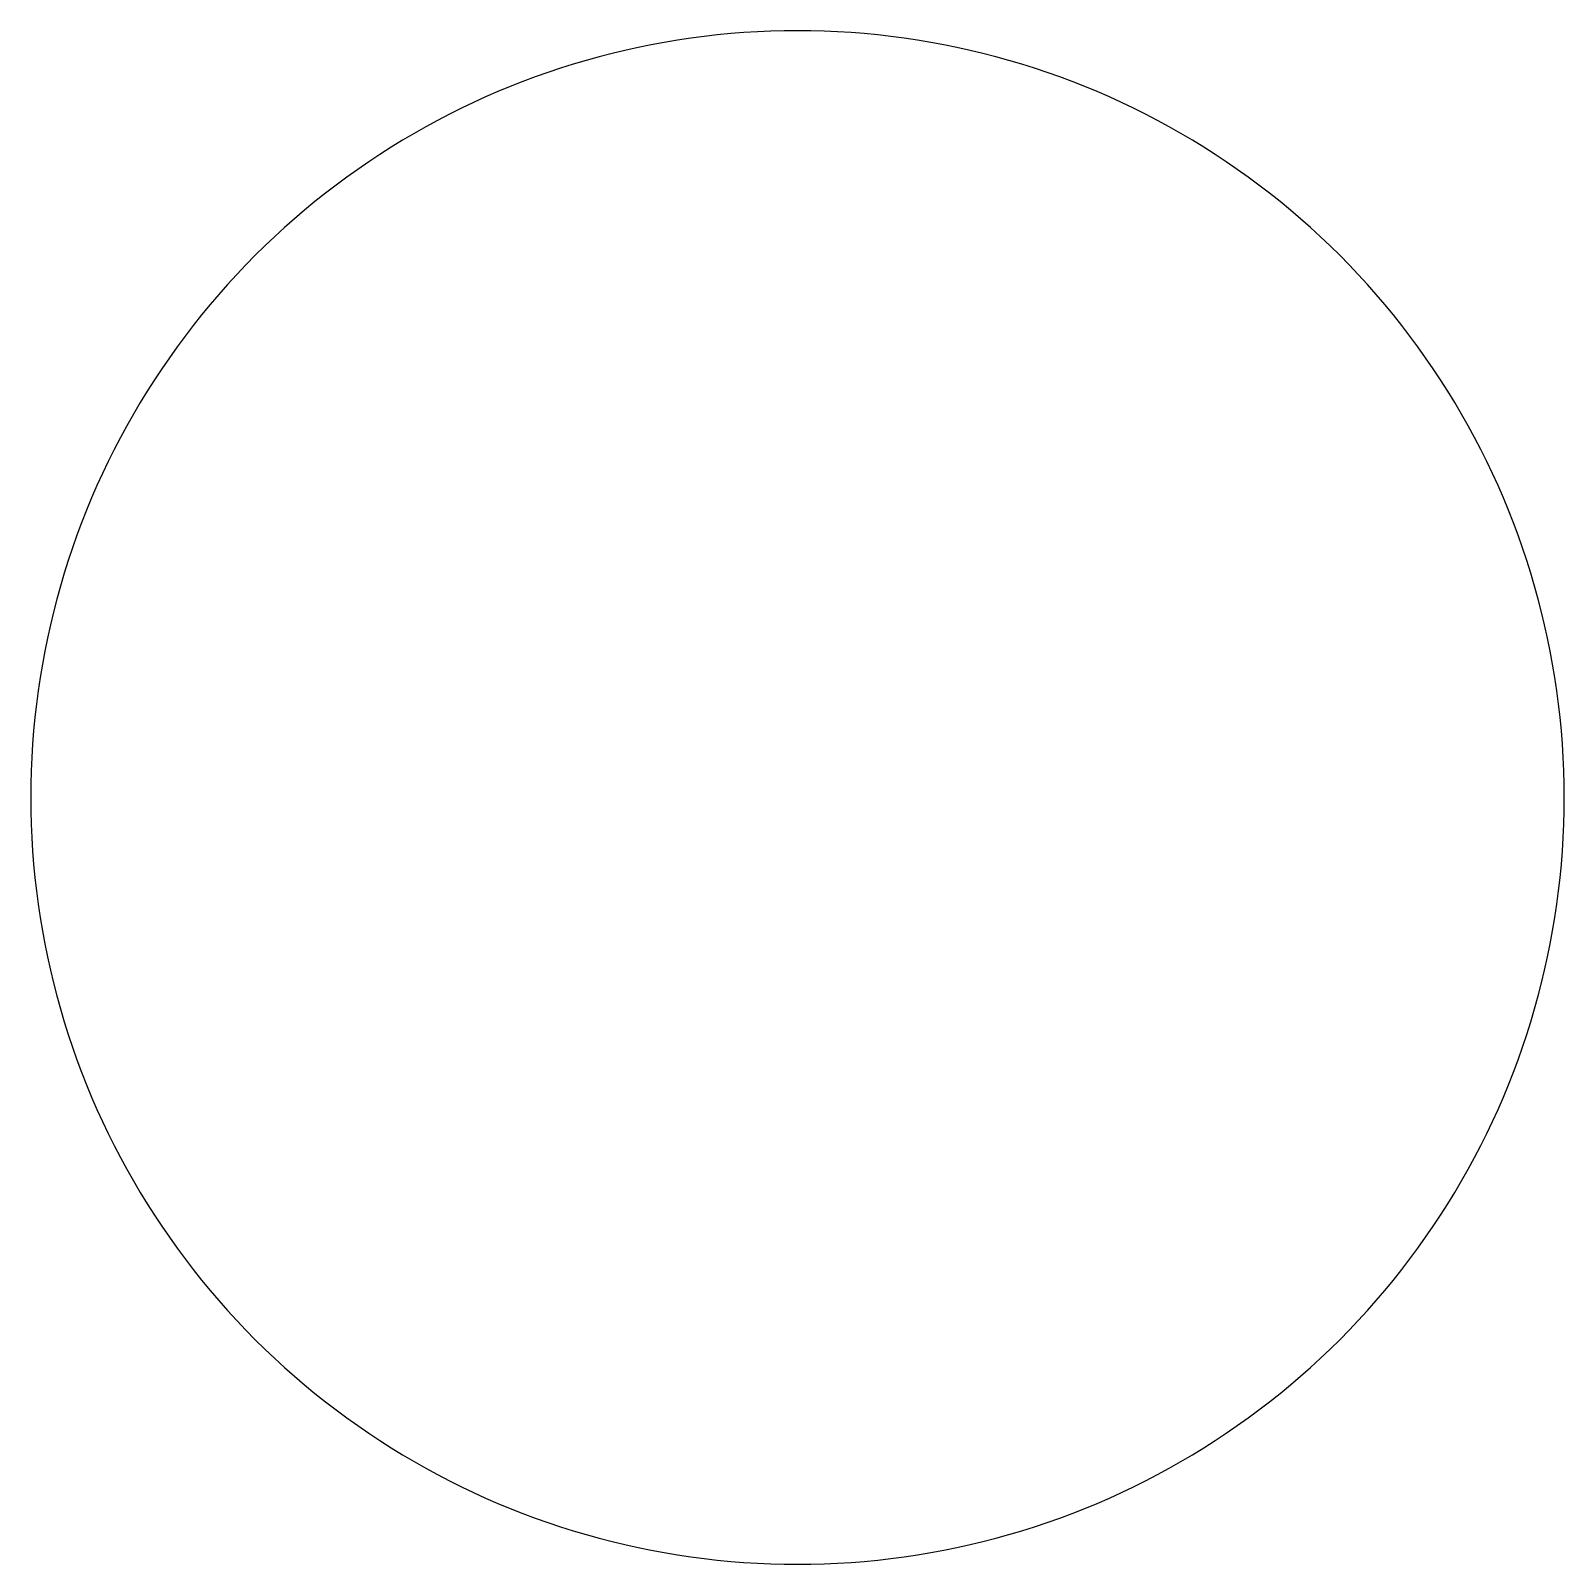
# Model space of a CAD drawing. Header units: metres. Extents: x -90 to 90, y -90 to 90.
import ezdxf

# ---------------------------------------------------------------- set-up
doc = ezdxf.new("R2010")
doc.units = ezdxf.units.M

msp = doc.modelspace()

# ---------------------------------------------------------------- linework, layer by layer
at = {"layer": 'PERFIL', "color": 1}
msp.add_lwpolyline([(90, 0), (89.99, 1.57), (89.95, 3.14), (89.88, 4.71), (89.78, 6.28), (89.66, 7.84), (89.51, 9.41), (89.33, 10.97), (89.12, 12.53), (88.89, 14.08), (88.63, 15.63), (88.35, 17.17), (88.03, 18.71), (87.69, 20.25), (87.33, 21.77), (86.93, 23.29), (86.51, 24.81), (86.07, 26.31), (85.6, 27.81), (85.1, 29.3), (84.57, 30.78), (84.02, 32.25), (83.45, 33.71), (82.85, 35.17), (82.22, 36.61), (81.57, 38.04), (80.89, 39.45), (80.19, 40.86), (79.47, 42.25), (78.72, 43.63), (77.94, 45), (77.15, 46.35), (76.32, 47.69), (75.48, 49.02), (74.61, 50.33), (73.72, 51.62), (72.81, 52.9), (71.88, 54.16), (70.92, 55.41), (69.94, 56.64), (68.94, 57.85), (67.92, 59.05), (66.88, 60.22), (65.82, 61.38), (64.74, 62.52), (63.64, 63.64), (62.52, 64.74), (61.38, 65.82), (60.22, 66.88), (59.05, 67.92), (57.85, 68.94), (56.64, 69.94), (55.41, 70.92), (54.16, 71.88), (52.9, 72.81), (51.62, 73.72), (50.33, 74.61), (49.02, 75.48), (47.69, 76.32), (46.35, 77.15), (45, 77.94), (43.63, 78.72), (42.25, 79.47), (40.86, 80.19), (39.45, 80.89), (38.04, 81.57), (36.61, 82.22), (35.17, 82.85), (33.71, 83.45), (32.25, 84.02), (30.78, 84.57), (29.3, 85.1), (27.81, 85.6), (26.31, 86.07), (24.81, 86.51), (23.29, 86.93), (21.77, 87.33), (20.25, 87.69), (18.71, 88.03), (17.17, 88.35), (15.63, 88.63), (14.08, 88.89), (12.53, 89.12), (10.97, 89.33), (9.41, 89.51), (7.84, 89.66), (6.28, 89.78), (4.71, 89.88), (3.14, 89.95), (1.57, 89.99), (0, 90), (-1.57, 89.99), (-3.14, 89.95), (-4.71, 89.88), (-6.28, 89.78), (-7.84, 89.66), (-9.41, 89.51), (-10.97, 89.33), (-12.53, 89.12), (-14.08, 88.89), (-15.63, 88.63), (-17.17, 88.35), (-18.71, 88.03), (-20.25, 87.69), (-21.77, 87.33), (-23.29, 86.93), (-24.81, 86.51), (-26.31, 86.07), (-27.81, 85.6), (-29.3, 85.1), (-30.78, 84.57), (-32.25, 84.02), (-33.71, 83.45), (-35.17, 82.85), (-36.61, 82.22), (-38.04, 81.57), (-39.45, 80.89), (-40.86, 80.19), (-42.25, 79.47), (-43.63, 78.72), (-45, 77.94), (-46.35, 77.15), (-47.69, 76.32), (-49.02, 75.48), (-50.33, 74.61), (-51.62, 73.72), (-52.9, 72.81), (-54.16, 71.88), (-55.41, 70.92), (-56.64, 69.94), (-57.85, 68.94), (-59.05, 67.92), (-60.22, 66.88), (-61.38, 65.82), (-62.52, 64.74), (-63.64, 63.64), (-64.74, 62.52), (-65.82, 61.38), (-66.88, 60.22), (-67.92, 59.05), (-68.94, 57.85), (-69.94, 56.64), (-70.92, 55.41), (-71.88, 54.16), (-72.81, 52.9), (-73.72, 51.62), (-74.61, 50.33), (-75.48, 49.02), (-76.32, 47.69), (-77.15, 46.35), (-77.94, 45), (-78.72, 43.63), (-79.47, 42.25), (-80.19, 40.86), (-80.89, 39.45), (-81.57, 38.04), (-82.22, 36.61), (-82.85, 35.17), (-83.45, 33.71), (-84.02, 32.25), (-84.57, 30.78), (-85.1, 29.3), (-85.6, 27.81), (-86.07, 26.31), (-86.51, 24.81), (-86.93, 23.29), (-87.33, 21.77), (-87.69, 20.25), (-88.03, 18.71), (-88.35, 17.17), (-88.63, 15.63), (-88.89, 14.08), (-89.12, 12.53), (-89.33, 10.97), (-89.51, 9.41), (-89.66, 7.84), (-89.78, 6.28), (-89.88, 4.71), (-89.95, 3.14), (-89.99, 1.57), (-90, 0), (-89.99, -1.57), (-89.95, -3.14), (-89.88, -4.71), (-89.78, -6.28), (-89.66, -7.84), (-89.51, -9.41), (-89.33, -10.97), (-89.12, -12.53), (-88.89, -14.08), (-88.63, -15.63), (-88.35, -17.17), (-88.03, -18.71), (-87.69, -20.25), (-87.33, -21.77), (-86.93, -23.29), (-86.51, -24.81), (-86.07, -26.31), (-85.6, -27.81), (-85.1, -29.3), (-84.57, -30.78), (-84.02, -32.25), (-83.45, -33.71), (-82.85, -35.17), (-82.22, -36.61), (-81.57, -38.04), (-80.89, -39.45), (-80.19, -40.86), (-79.47, -42.25), (-78.72, -43.63), (-77.94, -45), (-77.15, -46.35), (-76.32, -47.69), (-75.48, -49.02), (-74.61, -50.33), (-73.72, -51.62), (-72.81, -52.9), (-71.88, -54.16), (-70.92, -55.41), (-69.94, -56.64), (-68.94, -57.85), (-67.92, -59.05), (-66.88, -60.22), (-65.82, -61.38), (-64.74, -62.52), (-63.64, -63.64), (-62.52, -64.74), (-61.38, -65.82), (-60.22, -66.88), (-59.05, -67.92), (-57.85, -68.94), (-56.64, -69.94), (-55.41, -70.92), (-54.16, -71.88), (-52.9, -72.81), (-51.62, -73.72), (-50.33, -74.61), (-49.02, -75.48), (-47.69, -76.32), (-46.35, -77.15), (-45, -77.94), (-43.63, -78.72), (-42.25, -79.47), (-40.86, -80.19), (-39.45, -80.89), (-38.04, -81.57), (-36.61, -82.22), (-35.17, -82.85), (-33.71, -83.45), (-32.25, -84.02), (-30.78, -84.57), (-29.3, -85.1), (-27.81, -85.6), (-26.31, -86.07), (-24.81, -86.51), (-23.29, -86.93), (-21.77, -87.33), (-20.25, -87.69), (-18.71, -88.03), (-17.17, -88.35), (-15.63, -88.63), (-14.08, -88.89), (-12.53, -89.12), (-10.97, -89.33), (-9.41, -89.51), (-7.84, -89.66), (-6.28, -89.78), (-4.71, -89.88), (-3.14, -89.95), (-1.57, -89.99), (0, -90), (1.57, -89.99), (3.14, -89.95), (4.71, -89.88), (6.28, -89.78), (7.84, -89.66), (9.41, -89.51), (10.97, -89.33), (12.53, -89.12), (14.08, -88.89), (15.63, -88.63), (17.17, -88.35), (18.71, -88.03), (20.25, -87.69), (21.77, -87.33), (23.29, -86.93), (24.81, -86.51), (26.31, -86.07), (27.81, -85.6), (29.3, -85.1), (30.78, -84.57), (32.25, -84.02), (33.71, -83.45), (35.17, -82.85), (36.61, -82.22), (38.04, -81.57), (39.45, -80.89), (40.86, -80.19), (42.25, -79.47), (43.63, -78.72), (45, -77.94), (46.35, -77.15), (47.69, -76.32), (49.02, -75.48), (50.33, -74.61), (51.62, -73.72), (52.9, -72.81), (54.16, -71.88), (55.41, -70.92), (56.64, -69.94), (57.85, -68.94), (59.05, -67.92), (60.22, -66.88), (61.38, -65.82), (62.52, -64.74), (63.64, -63.64), (64.74, -62.52), (65.82, -61.38), (66.88, -60.22), (67.92, -59.05), (68.94, -57.85), (69.94, -56.64), (70.92, -55.41), (71.88, -54.16), (72.81, -52.9), (73.72, -51.62), (74.61, -50.33), (75.48, -49.02), (76.32, -47.69), (77.15, -46.35), (77.94, -45), (78.72, -43.63), (79.47, -42.25), (80.19, -40.86), (80.89, -39.45), (81.57, -38.04), (82.22, -36.61), (82.85, -35.17), (83.45, -33.71), (84.02, -32.25), (84.57, -30.78), (85.1, -29.3), (85.6, -27.81), (86.07, -26.31), (86.51, -24.81), (86.93, -23.29), (87.33, -21.77), (87.69, -20.25), (88.03, -18.71), (88.35, -17.17), (88.63, -15.63), (88.89, -14.08), (89.12, -12.53), (89.33, -10.97), (89.51, -9.41), (89.66, -7.84), (89.78, -6.28), (89.88, -4.71), (89.95, -3.14), (89.99, -1.57), (90, 0)], dxfattribs=at)

doc.saveas('drawing.dxf')
